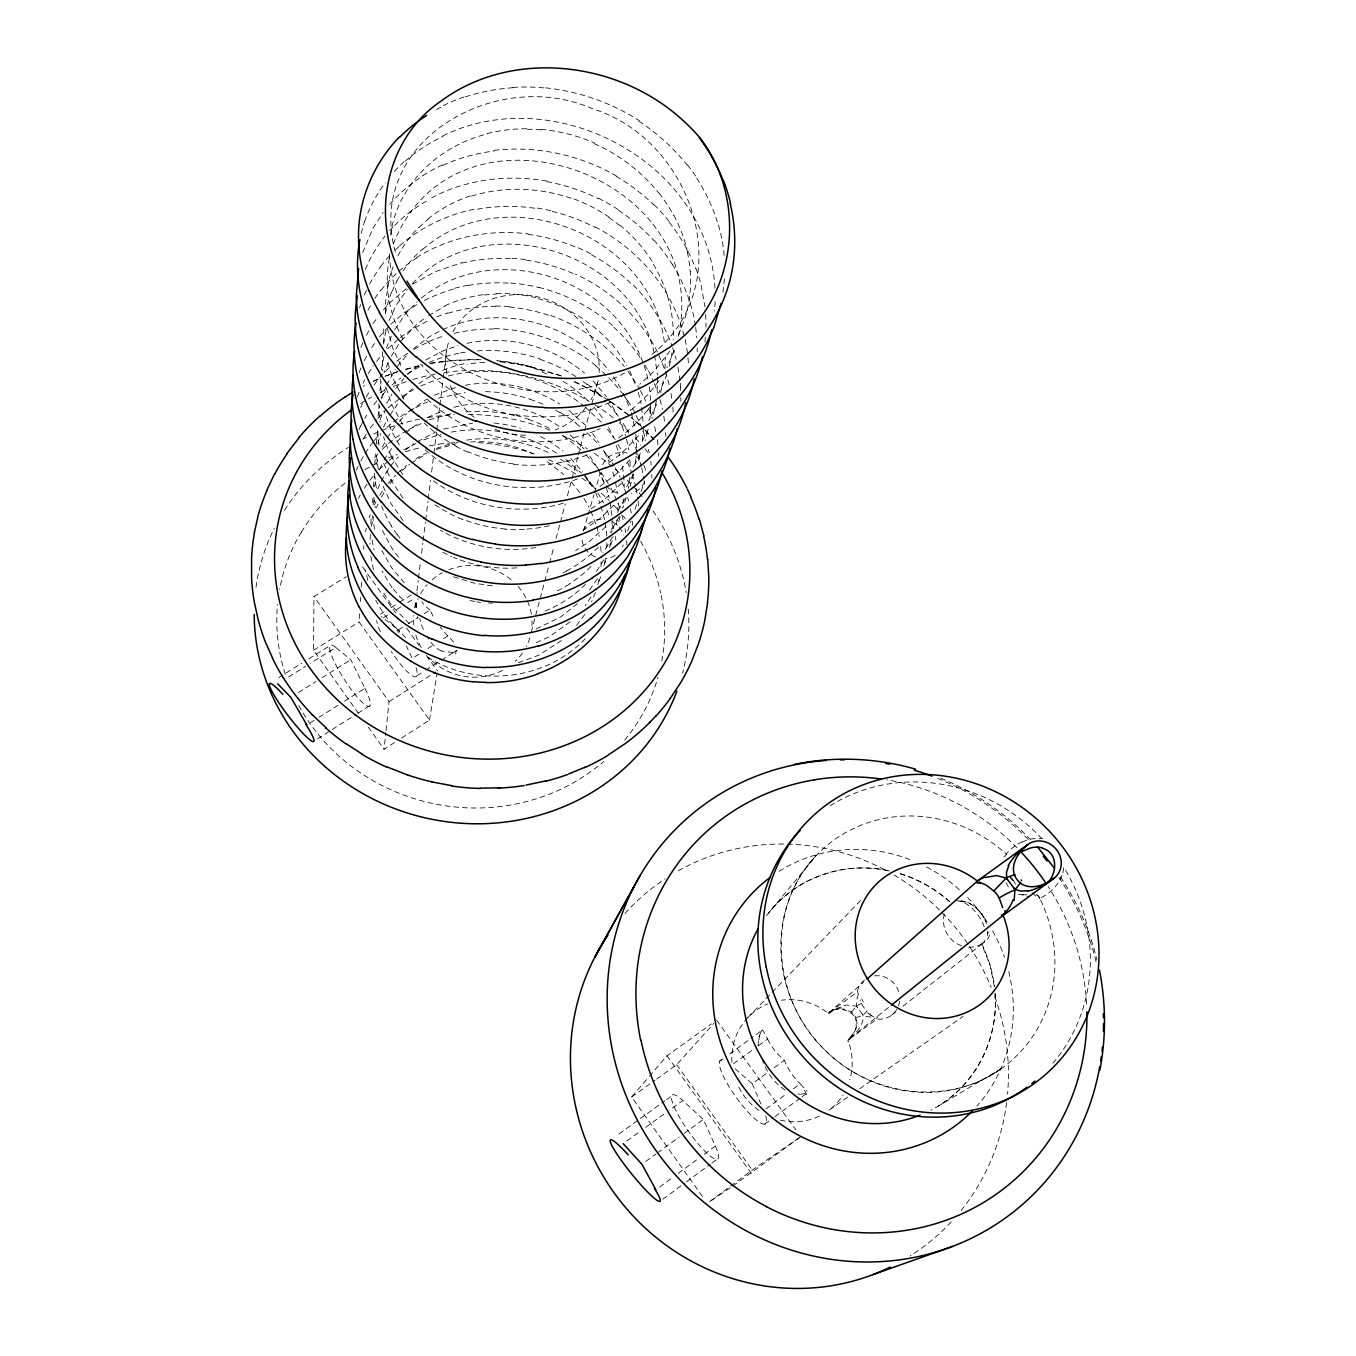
<?xml version="1.0" encoding="UTF-8"?>
<svg xmlns="http://www.w3.org/2000/svg" width="1356" height="1356" viewBox="0 0 1356 1356"><rect width="100%" height="100%" fill="white"/><g stroke="black" fill="none" stroke-linecap="round" stroke-linejoin="round"><path stroke-width="0.75" stroke-dasharray="5 3.75" d="M657.626 377.087L657.016 394.884M715.137 301.71L714.544 311.134M416.19 602.674L416.478 610.505M385.596 313.016L385.646 301.117L389.46 277.844A144.736 125.261 15.6 0 1 393.121 266.657M758.072 1045.917L758.597 1038.543M358.526 713.425L313.558 650.27L313.948 596.589L346.272 576.724M987.999 931.894L987.948 933.47M380.595 379.188L381.477 398.02M636.506 449.734L635.167 466.515M636.54 447.853L635.727 432.869M376.273 444.31L377.68 430.191M617.811 512.432L618.065 503.551M987.66 935.64L987.778 931.453M724.426 278.726L722.799 294.066M363.696 549.265L363.832 545.705M600.996 566.74L601.352 556.604M664.898 368.934L665.338 356.848M372.358 502.72L372.51 498.652M643.456 426.513L642.168 443.598M382.443 351.763L382.748 370.917M401.529 738.054L429.496 720.087L359.103 621.946L359.594 613.776M360.34 601.522L360.594 597.437M361.204 587.216L361.577 581.097M373.358 486.974L374.714 472.6M704.951 342.119L705.357 336.559M370.307 534.349L369.917 544.197M629.76 477.566L628.286 488.482M611.759 533.044L612.132 518.382M394.545 742.546L384.053 749.275L385.799 732.715M386.019 730.647L389.07 701.645L313.948 596.589M381.358 369.866L384.155 355.238M414.834 607.607L415.868 599.25M416.902 590.911L418.19 580.47M418.445 578.385L420.513 561.689M421.546 553.35L422.852 542.909M423.106 540.824L425.428 522.043M425.682 519.958L428.004 501.178M428.276 499.093L430.598 480.312M431.632 471.956L433.7 455.277M433.954 453.175L436.53 432.31M436.785 430.225L439.632 407.275M439.886 405.19L442.988 380.138M443.243 378.053L446.87 348.848M616.421 524.772L617.099 519.484M389.375 258.081C383.765 286.438 389.731 316.507 404.291 341.322M383.172 344.187L386.68 327.525M429.496 720.087L437.124 672.915M378.07 416.275L379.816 405.614M390.545 235.012C395.749 194.044 425.445 159.245 462.599 142.719M371.307 526.552L373.425 516.992M609.607 547.553L611.183 539.315M678.424 336.322C714.239 172.924 455.294 84.648 393.087 244.605M656.406 400.783L652.863 416.173M365.527 531.603L366.239 528.145M633.642 473.837L630.065 486.431M660.592 392.681L663.321 380.9M597.827 584.707L599.674 576.809M374.425 486.635L376.358 478.77M638.608 460.345L640.439 452.955M1062.85 872.705L1063.85 867.467A171.958 161.754 48.8 0 1 1051.731 1064.545M531.213 632.184L544.197 583.3M544.739 581.266L549.061 564.977M549.604 562.943L553.926 546.654M556.079 538.501L559.875 524.247M560.418 522.213L565.283 503.873M567.435 495.737L577.707 457.04M578.249 455.006L584.199 432.598M584.741 430.564L591.233 406.122M591.775 404.088L598.267 379.646A77.275 69.766 14.7 0 1 590.979 399.766M758.919 1036.764L761.682 1030.475L754.953 1035.425M381.714 398.664L385.901 386.799M361.154 233.435L364.51 221.367M620.116 516.704L619.15 520.179A121.599 114.531 12.7 0 1 617.438 525.331M376.307 464.532L378.544 456.633M626.269 497.432L622.862 507.941M583.402 530.772L587.487 516.789M588.063 514.788L593.894 494.821M594.487 492.838L600.318 472.871M1005.355 856.06L1006.406 854.178A6.966 6.441 45.6 0 1 1006.779 854.551M610.725 545.298L613.505 536.857M595.42 592.47L591.572 601.895M627.642 531.06L630.998 521.179M635.015 509.331L637.693 501.432M641.049 491.55L643.727 483.651M386.392 348.153L391.325 336.119M369.069 517.89L370.256 514.551M380.121 419.851L383.053 411.512M362.713 252.487L373.086 227.994L383.155 212.485M357.357 396.918L359.289 391.731M389.172 320.372L396.308 304.93L407.309 289.37M1062.036 875.213C1058.188 885.57 1049.73 893.858 1039.73 898.367A141.736 133.464 49 0 1 929.25 1092.394A141.736 133.464 49 0 1 787.243 904.452A141.736 133.464 49 0 1 1006.22 854.026A52.477 47.511 36.7 0 1 1021.899 841.974M376.493 507.686L377.951 504.042M674.457 350.441L666.796 367.713M603.861 565.52L606.251 559.672M359.052 372.697L361.204 367.493M358.933 429.801L360.543 425.97M648.219 429.208L640.218 445.209M388.087 362.781L385.223 369.51A136.075 119.853 14.2 0 0 383.934 372.951M656.728 404.156L648.71 420.496M678.627 334.881L685.695 315.999A153.855 141.312 16.2 0 0 690.272 271.488M360.747 407.597L362.51 403.749M633.184 474.617L625.099 489.855M386.68 403.444L391.884 394.172M379.748 469.244L383.223 461.938M363.018 383.307L364.645 380.002M386.545 385.121L395.342 369.408M374.425 504.754L376.036 501.584M612.42 536.993L608.047 544.993M619.319 516.45L610.115 532.535M358.442 498.483L360.238 495.008M858.314 994.236L856.399 1000.931L856.568 1005.813A27.629 26.188 51.2 0 0 857.246 1007.186L862.331 1014.102A27.629 26.188 51.2 0 0 863.382 1015.102C864.908 1016.949 875.196 1017.831 873.603 1016.237M382.358 447.09L386.172 439.785M381.409 497.008L385.409 490.245M364.256 360.645L367.815 354.018M625.082 498.584L617.472 511.619M603.81 559.808L596.098 571.91M391.308 356.221L399.105 343.78M366.154 397.105L369.832 390.833M394.782 329.525L405.274 314.067L417.156 301.88M384.087 460.108L391.833 448.175M633.032 467.159L635.116 463.837M368.273 373.561L373.222 365.747M363.628 438.344L368.035 431.394M379.68 495.245L383.748 489.143M364.34 488.33L367.544 483.38M387.121 437.971L395.41 426.106M597.369 578.758L589.335 590.402M658.846 380.9L648.744 393.884L629.625 411.393M371.714 347.594L374.883 342.899M584.809 614.471L576.181 626.031M669.915 351.119L653.761 371.629L639.693 384.29M372.968 323.66L377.476 317.44M374.137 384.935L377.358 380.494A150.923 135.193 16.5 0 1 391.274 365.866M395.867 388.291L403.8 378.629M370.239 427.92L376.595 419.801M376.663 361.357L381.256 355.526M369.985 480.295L374.9 474.125M397.308 366.374L407.953 353.967M389.935 483.77L394.952 477.651M629.709 459.87L617.319 473.21L599.369 486.889M379.409 336.864L389.528 325.559M388.223 483.312L395.63 475.125M850.975 1037.12L856.28 1027.34L855.704 1017.678A16.882 16.119 52.8 0 0 851.534 1012.034L842.89 1008.762M401.207 340.763L416.529 324.576L425.377 317.592M702.442 1196.484L631.625 1097.021L647.948 1077.986M649.304 1076.393L666.983 1055.782L711.51 1023.916M638.523 435.751L621.285 453.582L606.047 464.735M613.471 505.296L601.013 517.721L583.199 530.264M383.443 309.897L389.884 302.71L406.173 288.777M656.643 1079.037L676.661 1064.663L713.883 1023.305M850.67 1037.459L848.483 1039.696A10.967 10.458 55 0 0 847.907 1040.171A61.817 59.427 55.6 0 1 849.822 1079.817M396.935 441.802L402.512 435.801M621.573 483.16L604.352 499.771L589.318 510.042M849.975 1038.221L848.89 1039.374M377.866 418.173L386.477 409.173M387.748 348.78L398.901 338.712M379.019 469.854L387.663 461.684M747.851 1017.559L861.772 899.248M412.394 283.624C485.041 205.502 632.269 250.691 654.253 353.458M399.308 421.258L406.614 413.8M585.233 638.761C545.231 681.153 475.227 687.933 426.632 656.592M605.827 526.636L588.657 542.112L575.554 550.587M390.867 324.22L405.376 311.761M585.47 584.25C573.402 596.64 558.367 605.861 542.332 612.183M888.485 1007.508L848.314 1039.815C873.264 1014.169 836.737 1002.796 828.652 1012.983M398.274 472.549L406.715 465.311M570.147 621.811L549.366 636.71L532.976 644.202M855.704 1017.678L862.975 1015.407L867.043 1011.017A22.289 21.137 51.2 0 1 861.552 1003.525L860.111 1000.186M899.604 1001.22A22.188 21.035 51.3 0 1 876.857 1019.034L848.009 1040.069M407.444 374.663L419.902 364.171M652.083 354.357C741.24 282.929 693.153 139.397 591.758 108.497C497.059 66.681 363.764 140.549 395.613 253.216M828.974 1012.763L863.84 981.863M405.614 433.072L418.648 422.835M850.517 1037.984C856.602 1032.17 864.23 1024.577 862.975 1015.407A27.798 26.544 53 0 0 862.331 1014.102M577.47 603.691L560.486 617.082L535.857 629.099M389.189 460.396L397.105 454.328M388.053 407.817L401.156 397.41M409.834 411.088L426.496 399.308M413.224 348.882L429.513 336.695L439.344 331.237M401.969 470.6L409.681 464.21M851.534 1012.034L856.568 1005.813A10.882 0.864 -24.7 0 0 861.552 1003.525M399.664 245.775C421.513 226.605 448.683 213.96 477.21 208.638M561.452 640.608L538.451 655.338L518.433 662.728M891.485 1015.254L896.401 1011.39M902.943 1006.237L982.608 943.471M422.801 249.318C505.195 176.602 654.033 235.317 664.61 344.729M799.091 1137.887L752.224 1170.025L708.985 1202.111L731.037 1187.246M732.732 1186.093L800.837 1136.701M662.864 1199.213L684.848 1183.008M686.526 1181.754L710.205 1164.295M711.9 1163.058L716.968 1159.312M659.643 1187.042L673.356 1176.974M678.322 1173.313L696.916 1159.668M704.306 1154.227L715.392 1146.091L703.306 1119.446L682.763 1100.513L669.203 1110.327M766.072 1108.869L786.582 1093.8M793.396 1088.8L800.193 1083.8L807.108 1091.19M421.411 298.083C489.245 242.656 602.064 272.556 638.015 351.136M719.578 1061.358L722.951 1058.883M729.697 1053.951L753.258 1036.662M764.801 1124.073L773.259 1117.869M774.954 1116.632L800.345 1098.021M802.04 1096.784L807.108 1093.055L800.667 1094.309M645.744 1161.414L656.05 1153.905M657.338 1152.956L679.119 1137.074M684.238 1133.345L703.306 1119.446M735.121 1068.833L752.224 1083.766L768.327 1072.02M774.344 1067.63L784.361 1060.341M626.947 1140.938L640.676 1130.989M645.659 1127.378L664.254 1113.903M733.511 1063.765L754.055 1048.883M758.614 1045.595L767.682 1039.018L762.987 1030.56M619.116 1133.87L664.881 1100.852M666.576 1099.631L671.661 1095.953M631.625 1097.021L654.982 1080.24M400.325 337.491L411.156 329.813L429.733 319.88M402.885 396.189L413.682 389.579M847.636 1097.19L828.686 1110.445A61.817 59.427 55.6 0 0 843.093 1094.851M859.687 1088.749L963.082 1016.458M411.36 463.057L426.886 453.565M406.902 430.428L396.664 437.14A139.804 126.854 16 0 0 381.324 450.294M428.564 315.541L445.124 306.151M417.462 441.581L435.751 432.005M416.936 675.763L423.92 671.322M425.665 670.22L439.632 661.321M441.378 660.219L455.345 651.338M389.07 701.645L435.734 671.966M317.474 738.884L356.12 714.375M357.865 713.256L370.171 705.459M310.507 722.697L314.151 720.375M319.033 717.307L338.424 705.035M344.475 701.221L364.934 688.289L350.78 659.694L335.813 647.473L310.49 663.27M418.97 654.151L412.258 658.389L406.308 645.914M427.886 648.507L434.564 644.286M443.463 638.676L447.887 635.862L455.667 644.253M298.371 692.543L315.931 681.543M322.169 677.627L350.78 659.694M385.07 619.404L398.596 629.743L402.529 627.269M408.444 623.574L418.258 617.421M424.14 613.726L430.022 610.047A118.294 98.937 -57.7 0 0 434.717 618.912M313.558 650.27L359.103 621.946M380.544 614.149L384.019 611.98M390.986 607.641L397.935 603.301M399.681 602.217L411.868 594.606M278.743 677.525L301.727 663.22M308.812 658.813L330.033 645.609M288.642 676.898L305.642 666.288M387.647 615.166L383.155 617.946L384.121 618.675M396.579 609.59L401.037 606.81M407.732 602.64L414.394 598.471M453.616 652.372L457.091 650.219M412.546 284.201L435.106 271.725L461.82 262.657M982.1 943.776L981.93 943.878A25.51 13.068 53.8 0 0 985.643 937.691M415.834 458.87L425.852 453.124M425.869 359.984L443.768 350.492L457.921 345.644M569.351 584.216L559.503 589.843A121.498 113.379 5.8 0 1 556.062 591.47M968.692 947.166A25.679 23.984 48.1 0 0 981.591 944.081L989.982 964.896L994.338 986.439M981.761 943.979L981.795 943.946A130.379 123.803 51 0 1 994.524 986.88M416.529 257.572C449.412 236.808 489.635 229.147 528.043 233.876M403.749 449.87L419.885 441.497M408.715 429.462L427.31 420.631M624.489 373.019C533.4 424.903 392.223 364.086 389.426 253.419M427.632 417.479L443.751 410.427M420.699 385.952L441.158 377.849M596.742 430.123L600.233 428.547M442.802 329.711C498.855 303.337 570.825 322.135 608.844 370.51M373.392 381.273L380.511 378.154M434.361 395.138L456.396 387.257M442.836 135.854C553.977 80.953 708.324 161.737 714.968 288.455M384.935 376.29L398.02 371.51M385.799 376.019L398.037 371.578M423.225 403.647L431.072 400.613M436.429 448.311L455.006 442.395M436.801 316.796L447.785 312.897M423.581 439.836L441.124 434.293M594.996 430.92C538.722 453.311 469.752 440.564 426.208 398.156M436.225 449.429L456.074 443.768M429.208 419.818L451.294 413.682M577.486 479.007C526.145 497.279 464.905 486.228 424.513 449.226M443.565 429.072L472.498 423.174M438.496 398.105L465.294 392.613M405.376 369.256L422.564 364.849M453.955 407.292C490.482 397.817 530.874 405.986 561.418 427.988M471.549 196.145C496.296 188.365 522.891 187.399 548.316 192.23A144.075 128.837 23.3 0 1 573.758 199.23M448.328 375.985C494.669 363.984 546.163 375.883 583.487 405.597M563.181 503.245C518.602 516.416 468.278 507.229 431.174 479.244M429.75 363.476L454.379 360.238L481.448 359.662M467.057 343.339C508.093 334.424 552.485 346.221 584.555 373.137M430.649 363.255L442.259 361.476M452.989 652.524L441.327 650.931M451.175 432.14C488.177 425.326 527.62 433.7 558.825 454.684M465.278 385.274C497.669 379.188 531.908 386.511 559.689 403.986M460.379 352.882L466.04 352.119M466.566 440.141C494.754 435.988 524.128 440.751 549.705 453.243M535.84 547.485C503.296 552.96 469.125 546.604 440.463 530.349M494.109 150.38C536.213 145.431 579.639 154.787 616.319 175.924M516.772 567.859C495.279 569.334 473.43 565.706 453.548 557.384M470.583 442.022C492.008 440.497 513.89 444.582 533.23 453.955M484.651 362.323L480.905 362.544A123.413 111.667 21.3 0 0 467.006 364.323M477.397 350.899C498.533 349.323 519.907 352.272 540.027 358.848M467.905 359.56L480.99 359.696M494.533 328.61C531.247 329.474 567.486 342.712 596.064 365.781M485.533 391.562L498.483 392.376A142.058 130.803 20.8 0 1 530.247 399.24M513.483 464.379C538.857 467.057 564.944 463.921 588.657 454.379L597.471 467.956M492.414 585.86L474.753 583.317L452.09 576.351M799.82 1094.258L798.006 1094.038M546.926 181.077C516.738 175.738 485.279 177.67 456.125 187.23A170.975 150.143 18.9 0 0 429.055 199.23M545.637 87.852C578.842 91.377 611.166 102.564 639.252 120.65M476.787 601.861L480.634 602.488M1018.441 894.214L1024.322 895.299M514.382 414.987C478.685 408.766 444.649 391.155 420.479 363.933M889.35 870.976C845.297 860.653 796.091 877.332 768.36 913.334L816.448 855.28C764.496 908.723 772.445 1000.728 825.431 1050.578C871.128 1096.529 949.539 1107.055 1002.626 1067.714L938.369 1106.021C976.405 1083.122 998.592 1037.865 995.016 993.829M531.806 366.645L496.872 360.679A229.605 213.689 12.6 0 1 522.094 364.357L561.299 375.951M538.874 287.387C566.639 294.337 592.758 307.812 614.132 326.898M961.285 900.435L969.269 903.113L976.252 908.062A20.035 9.984 52.3 0 1 981.066 913.469M538.146 298.71C574.808 308.422 608.268 332.305 626.828 365.696M556.757 374.205L562.757 376.459M550.519 315.44C579.097 325.491 604.844 343.271 624.319 366.476M542.231 372.019L547.485 374.239M462.43 519.501L450.972 514.399L434.971 504.89M940.844 778.158C974.303 792.158 1005.101 812.753 1030.068 839.127M594.199 143.634C619.302 154.686 641.71 171.72 658.863 193.145M574.961 381.629L605.301 398.156M442.717 552.265L451.684 556.655M595.115 226.876C637.676 249.131 672.423 288.489 684.085 335.61M596.352 392.681L608.641 400.41M967.54 902.265C976.354 906.571 983.354 914.334 986.541 923.622M560.655 459.209L577.554 471.091M610.132 401.41L629.913 416.326M610.912 401.868L612.014 402.613A229.605 213.689 12.6 0 1 631.574 417.512M547.146 461.616L563.825 474.515M584.961 406.766L601.301 422.174M409.359 623.726L392.138 606.098L381.985 590.453M565.723 459.379L581.368 472.99M568.893 410.326L585.402 425.157M949.759 901.791C935.03 888.587 917.317 878.874 898.401 873.145A130.379 123.803 51 0 1 949.098 901.113M405.63 637.608L392.257 624.031A116.074 107.768 12.6 0 1 381.104 609.505L375.731 600.2M570.012 434.768L584.029 448.921M640.473 425.699L631.404 417.529L640.083 425.428M586.775 479.312L592.453 485.211A138.007 128.142 12.6 0 1 603.556 503.008M585.945 454.785L599.81 470.549M570.859 458.565L582.588 471.854M645.439 430.564L653.355 439.09M404.291 582.843L391.528 567.554L381.833 550.587M593.064 380.9L606.64 396.901M633.371 285.116C650.388 302.269 663.728 322.999 672.051 345.695M584.351 475.871L592.453 485.211M571.249 481.922L580.385 493.33M396.783 630.065L399.088 632.845M403.173 520.67L391.07 503.669L382.561 485.126M398.528 557.045L395.393 553.062A121.311 109.361 7.3 0 1 391.257 547.146L381.951 529.654M627.879 371.171L639.879 389.002M397.139 534.705L391.104 525.874M392.087 587.724L381.951 571.096M402.952 498.127L391.223 480.499L383.663 463.227M607.454 429.174L615.166 439.632M613.404 376.765L621.692 389.782M716.646 1020.237L795.87 1129.853M392.477 624.302L394.579 627.218M362.442 566.791L395.647 612.861M406.715 628.218L419.004 645.27M426.394 655.507L437.463 670.864M676.661 1064.663L752.224 1170.025M666.983 1055.782L751.343 1173.448M368.256 727.087L384.053 749.275M592.572 433.547L598.928 442.497M402.732 474.6L391.24 456.413M1060.511 876.993C1077.342 902.181 1089.953 930.385 1096.885 959.912M600.979 472.261L609.929 486.296M399.359 445.005L391.562 431.191L384.257 411.122M584.792 474.634L593.572 489.024M857.755 992.185L858.28 994.067M1008.372 886.96L1006.033 882.688M607.471 455.294L614.353 465.972M607.793 398.41L618.183 416.36M402.647 424.275L391.816 404.885L385.596 386.189M618.048 444.361L623.523 453.955M403.8 399.173L392.376 377.341L386.985 360.12M583.961 498.432L589.131 507.415M672.254 264.149C683.678 282.845 692.153 303.558 695.357 325.304M610.946 488.109L617.217 501.144M657.507 352.035C644.558 326.338 624.624 304.49 600.911 288.303A159.601 145.211 21.7 0 0 575.385 274.166M400.918 365.51L392.901 348.577L387.579 328.932M653.338 264.183C666.288 285.658 673.457 310.592 673.339 335.695A142.922 132.125 16.3 0 1 673.271 339.814M615.336 467.854L620.201 477.193M598.284 469.549L604.912 484.092M623.37 393.206L630.794 410.766M398.596 629.743L399.444 631.557M604.437 451.938L609.064 461.752M984.897 919.571L985.795 921.622M590.826 511.161L596.098 524.535M629.709 370.832L636.405 386.969M752.224 1083.766L760.902 1103.903M595.572 492.736L599.691 502.364M606.98 510.161L609.929 517.5M621.811 481.075L628.692 500.805M619.048 418.038L625.472 435.564M627.608 462.193L631.557 472.413M637.032 451.87L635.201 446.599A147.228 137.346 19.6 0 0 632.15 439.785M637.659 453.616L641.286 466.057M618.065 503.025L621.37 512.771M600.979 506.33L604.725 520.382M696.086 268.573L700.696 282.963L705.001 306.88M672.661 347.644L676.254 359.289M606.217 487.38L609.149 497.55M632.218 474.125L635.693 486.38M612.404 524.992L613.454 528.772M631.286 412.597L635.083 429.157M367.866 580.453L365.442 570.215M612.776 471.922L614.624 478.854M641.744 467.837L643.761 478.719M638.303 392.46L641.083 403.681M596.776 526.467L599.233 536.383M373.493 569.791L370.781 556.062M630.421 508.958L631.269 513.026M677.915 367.205L680.051 381.138M626.557 439.124L628.828 450.006M372.002 539.891L374.002 549.875M654.626 355.425L657.44 375.12M609.946 501.703L611.929 516.28M636.066 488.448L637.947 498.855M417.241 616.641L417.462 617.895M378.239 469.312L376.392 455.023M615.217 536.434L615.895 540.281M685.17 339.593L687.662 353.78M615.556 482.312L617.319 492.889M374.459 529.213L372.51 514.958M695.679 327.372L696.848 337.746M644.049 480.533L644.609 484.177M641.659 407.478L643.337 424.598M379.019 445.31L377.493 428.937M373.764 497.347L375.205 507.72M605.183 522.416L606.471 532.671M632.235 521.28L632.71 525.399M680.271 383.138L680.712 387.138M638.117 500.957L638.625 507.263M688 357.865L688.492 363.984M665.576 432.564L665.847 436.446M724.07 255.538L723.816 251.674A182.196 165.466 19.6 0 0 717.256 221.13M600.759 546.451L601.233 554.57M384.002 342.593L383.68 330.881A145.126 126.193 15.2 0 1 384.002 325.05M705.713 314.304L706.018 327.305M630.065 461.023L630.201 470.227M864.484 980.066A22.188 21.035 51.3 0 0 857.178 992.185L828.177 1013.271A61.817 59.427 55.6 0 0 781.361 1000.236M874.434 975.879A22.188 21.035 51.3 0 1 899.418 994.558M871.535 1015.83A9.645 1.932 45.8 0 1 867.094 1012.305M956.472 900.808A25.51 13.068 53.8 0 1 985.236 930.233M995.118 993.355A130.379 123.803 51 0 1 930.877 1110.242M766.547 915.707A130.379 123.803 51 0 1 888.909 870.738M981.202 913.385A20.035 10.153 52.4 0 1 984.981 919.571M779.005 871.349A154.906 147.228 51.3 0 1 912.842 860.687M926.555 867.009A154.906 147.228 51.3 0 1 959.929 890.214M967.574 897.57A154.906 147.228 51.3 0 1 987.134 921.978M992.558 930.911A154.906 147.228 51.3 0 1 1004.508 957.268M1008.762 971.608A154.906 147.228 51.3 0 1 976.93 1106.072M989.49 935.047A44.579 20.272 55.7 0 1 983.015 942.861M961.607 945.793A25.679 23.984 48.1 0 1 944.217 914.385M937.776 778.395A255.759 243.368 51.7 0 1 1029.662 840.923M1058.968 877.485A255.759 243.368 51.7 0 1 1096.428 963.133M1017.085 847.89A232.079 220.621 51.4 0 0 956.336 803.04A233.537 222.028 51.5 0 0 903.35 783.192A230.571 219.164 51.3 0 0 886.773 779.836M1086.597 1004.152A233.503 222.011 51.4 0 0 1079.715 958.658A232.096 220.621 51.4 0 0 1048.154 886.553M624.963 913.52A224.893 216.231 55.9 0 1 665.118 878.824M678.186 870.84A224.893 216.231 55.9 0 1 887.248 871.179M894.113 875.061A224.893 216.231 55.9 0 1 991.202 987.388M994.779 996.66A224.893 216.231 55.9 0 1 1007.542 1094.292M1006.644 1102.479A224.893 216.231 55.9 0 1 960.76 1210.891M951.268 1221.824A224.893 216.231 55.9 0 1 910.062 1256.029M765.733 1115.751A38.951 8.628 54.5 0 1 739.071 1101.292A38.951 8.628 54.5 0 1 723.579 1060.307M715.392 1146.091A39.239 7.797 54.7 0 1 706.985 1153.244A39.239 7.797 54.7 0 1 674.813 1108.31A39.239 7.797 54.7 0 1 682.763 1100.513M830.042 805.837A171.958 161.754 48.8 0 1 1042.442 839.279M1022.017 842.178A38.968 36.154 47.5 0 1 1042.459 838.703M1003.762 856.467A27.629 9.594 43.1 0 1 1004.83 856.178M1037.103 894.774A7.424 5.39 65.7 0 1 1039.781 898.062A27.256 4.644 53.2 0 1 1031.018 891.536M1036.408 894.841A7 6.475 48.1 0 1 1039.628 898.147M848.466 1041.188A19.408 4.949 -60.1 0 1 847.839 1041.628M857.246 1007.186A27.798 26.544 53 0 0 856.128 1006.118L846.72 1005.067A48.189 47.019 33.3 0 0 828.77 1013.508M850.534 1036.848A15.611 2.814 -43.7 0 1 849.924 1037.374M819.329 1116.073A61.817 59.427 55.6 0 1 779.768 1119.988M759.021 1110.513A61.817 59.427 55.6 0 1 738.054 1085.766M731.918 1062.223A61.817 59.427 55.6 0 1 767.632 1003.982M1027.017 894.858A20.916 19.34 46.7 0 1 1019.424 893.57M1028.187 896.18A19.747 6.831 66 0 1 1027.068 896.418M1015.407 884.112A19.747 6.831 66 0 1 1014.203 881.654M767.632 1039.035A127.379 85.089 -20.1 0 0 784.412 1060.29A127.379 88.615 -53.5 0 0 800.159 1083.834M758.885 1039.882A33.51 5.916 88 0 1 762.97 1030.136M785.26 1090.055A36.171 21.137 59.5 0 1 761.648 1057.426M804.244 1090.224A33.239 8.95 27.1 0 1 804.939 1097.173M829.177 1013.017A38.053 28.764 52.6 0 1 842.618 1007.864M876.807 1016.678A9.119 1.797 4.5 0 1 875.959 1018.288M959.811 901.232A42.782 18.306 44.3 0 1 967.879 903.062M874.01 1017.085A19.628 5.916 49.8 0 1 870.772 1014.949M870.45 1013.898A14.95 4.356 48.8 0 1 870.043 1013.576M863.264 1002.152A19.848 4.254 60.6 0 1 861.823 998.779M360.679 403.596A208.366 193.671 12.7 0 1 371.646 397.003M380.155 392.494A208.366 193.671 12.7 0 1 384.494 390.392M393.325 386.494A208.366 193.671 12.7 0 1 406.851 381.443M412.936 379.511A208.366 193.671 12.7 0 1 433.089 374.493M444.327 372.561A208.366 193.671 12.7 0 1 589.216 401.342M594.894 404.817A208.366 193.671 12.7 0 1 614.319 418.682M619.217 422.716A208.366 193.671 12.7 0 1 628.659 431.259M635.439 438.073A208.366 193.671 12.7 0 1 640.829 443.954M644.964 448.802A208.366 193.671 12.7 0 1 647.965 452.531M529.874 637.778A59.393 55.681 11.9 0 1 526.348 646.592M522.467 653.033A59.393 55.681 11.9 0 1 515.28 661.321M502.534 670.373A59.393 55.681 11.9 0 1 428.547 657.355M421.241 647.541A59.393 55.681 11.9 0 1 415.546 634.218M413.817 624.963A59.393 55.681 11.9 0 1 413.766 615.404M414.987 607.81A59.393 55.681 11.9 0 1 418.038 598.742M420.631 593.657A59.393 55.681 11.9 0 1 427.174 584.656M432.293 579.639A59.393 55.681 11.9 0 1 442.259 572.791M448.683 569.791A59.393 55.681 11.9 0 1 512.975 581.317M518.06 586.436A59.393 55.681 11.9 0 1 531.501 615.115M532.027 620.76A59.393 55.681 11.9 0 1 531.925 626.489M416.58 607.115A30.849 1.271 89.5 0 1 416.648 603.284M417.038 593.996A30.849 1.271 89.5 0 1 417.173 592.589M441.327 651.066A33.392 18.391 68.1 0 1 427.225 636.981M423.326 629.489A33.392 18.391 68.1 0 1 419.716 618.217M456.158 650.744A30.934 10.899 31 0 1 455.141 653.88M447.853 635.896A118.294 98.937 -57.7 0 1 440.225 627.099M430.072 610.014A118.362 57.257 -23 0 1 421.818 601.657M586.114 407.105A77.275 69.766 14.7 0 1 555.146 429.937M525.569 435.208A77.275 69.766 14.7 0 1 494.211 428.92M474.159 417.309A77.275 69.766 14.7 0 1 449.734 384.24M446.853 373.968A77.275 69.766 14.7 0 1 448.7 341.848M452.887 331.932A77.275 69.766 14.7 0 1 541.281 297.761A77.275 69.766 14.7 0 1 599.115 372.493M416.038 667.644A36.002 7.492 57.4 0 1 411.834 675.474A36.002 7.492 57.4 0 1 391.325 651.524M380.358 631.743A36.002 7.492 57.4 0 1 376.629 620.641M381.155 616.59A36.002 7.492 57.4 0 1 382.121 617.2M364.934 688.289A36.239 6.763 57.3 0 1 363.95 703.849A36.239 6.763 57.3 0 1 335.203 663.576A36.239 6.763 57.3 0 1 335.813 647.473M363.323 386.206A229.605 213.689 12.6 0 1 364.645 385.511M373.358 381.222A229.605 213.689 12.6 0 1 380.019 378.256M644.744 429.683A229.605 213.689 12.6 0 1 655.338 441.005M531.688 367.154A229.435 212.943 12.7 0 1 556.57 374.697M574.096 381.799A229.435 212.943 12.7 0 1 595.487 392.748M405.969 369.476A229.452 213.112 12.2 0 1 422.665 365.256M441.937 361.95A229.452 213.112 12.2 0 1 467.498 360.018M436.581 109.531A188.62 162.703 17.9 0 1 443.497 105.921M443.259 105.565A184.213 159.635 19.5 0 1 465.193 96.581M465.345 96.886A188.552 163.974 20.2 0 1 512.771 87.75M512.721 87.445A183.28 160.262 21.2 0 1 545.637 88.055M638.846 121.209A187.535 167.636 22.1 0 1 687.153 165.178M687.56 164.907A183.077 164.957 21.4 0 1 696.933 178.077M696.696 178.195A187.331 169.364 20.8 0 1 717.087 221.181M364.679 221.418A184.026 159.11 15.4 0 1 385.257 182.857M394.393 171.314A180.314 156.143 17.3 0 1 405.003 160.872M405.241 161.093A183.179 158.838 17.9 0 1 443.107 136.278M389.681 204.468A179.602 156.398 17.3 0 1 422.936 175.839M422.767 175.636A175.788 153.567 18.8 0 1 442.531 164.907M442.802 165.33A179.619 157.262 19.3 0 1 494.262 151.008M616.099 176.28A179.043 161.178 21.9 0 1 653.761 204.824M653.982 204.637A174.771 158.33 21.5 0 1 669.644 222.028M669.271 222.282A178.704 162.296 21.1 0 1 695.696 268.691M365.323 269.369A175.907 153.567 14.7 0 1 380.833 241.758A172.449 150.652 16.4 0 1 384.985 236.029M389.596 230.588A172.449 150.652 16.4 0 1 394.477 225.384M394.63 225.52A175.788 153.821 17.3 0 1 429.242 199.485M546.858 181.619A175.416 156.889 21.7 0 1 598.386 198.722M598.589 198.349A171.229 154.364 22 0 1 618.794 210.011M618.556 210.333A174.907 158.127 21.8 0 1 653.558 240.249M653.812 240.063A170.212 154.906 21.3 0 1 672.152 264.2M697.204 348.153A173.992 160.262 16.8 0 1 697.187 351.797M359.611 307.914A168.347 147.601 14 0 1 360.645 304.608M364.391 294.93A171.822 150.686 15 0 1 366.527 290.201M369.629 284.031A171.822 150.686 15 0 1 380.85 266.488M380.731 266.42A167.771 147.262 16.5 0 1 389.681 255.691M395.308 249.962A167.771 147.262 16.5 0 1 399.749 245.86M477.38 209.197A171.534 152.516 20.5 0 1 537.23 208.587M537.281 208.061A167.856 150.363 21.5 0 1 552.231 210.994M552.163 211.4A170.67 153.296 21.6 0 1 594.894 227.299M368.001 310.219A167.568 147.567 14.1 0 1 371.307 304.286M374.781 298.422A164.856 145.245 15.8 0 1 380.782 290.099M381.002 290.252A168.076 148.228 16.4 0 1 416.817 257.911M528.009 234.368A167.144 150.431 21.4 0 1 578.131 248.165M578.283 247.826A163.957 148.516 21.8 0 1 591.708 254.369M591.47 254.775A167.5 152.16 21.7 0 1 632.998 285.438M680.576 387.138A166.686 154.415 16.8 0 1 680.746 390.647M680.848 397.664A166.686 154.415 16.8 0 1 680.78 401.173M360.899 347.475A164.923 145.838 14.1 0 1 362.832 342.848M366.425 335.322A164.923 145.838 14.1 0 1 369.646 329.457M461.972 263.081A164.398 147.16 20.1 0 1 511.907 258.691M511.907 258.318A160.839 144.804 21.1 0 1 526.399 259.776M526.348 260.149A164.296 148.482 21.3 0 1 575.249 274.454M658.745 355.323A163.669 151.363 19.3 0 1 669.169 384.935M670.932 393.409A163.669 151.363 19.3 0 1 671.762 398.545M672.847 407.122A159.805 148.363 17.3 0 1 673.152 412.292M405.647 312.05A161.127 143.736 18 0 1 416.953 304.642M424.394 300.524A161.127 143.736 18 0 1 454.819 288.675M454.667 288.269A157.482 141.194 19.7 0 1 468.295 285.184M468.362 285.421A160.872 144.736 20.3 0 1 510.619 283.268M510.619 283.048A156.906 141.888 21 0 1 538.841 287.523M613.793 327.237A160.398 147.702 20.9 0 1 641.151 359.103M644.829 364.984A160.398 147.702 20.9 0 1 648.219 371.019M648.524 370.9A156.821 145.262 19.7 0 1 653.778 381.799M654.236 383.443A159.533 148.007 19.1 0 1 657.897 393.071M659.965 399.596A159.533 148.007 19.1 0 1 662.491 409.512M663.762 416.19A159.533 148.007 19.1 0 1 664.525 421.241M447.938 313.253A157.008 141.397 19.7 0 1 495.465 306.371M495.432 306.049A154.499 139.888 20.7 0 1 509.398 306.693M509.381 307.049A157.788 143.244 20.9 0 1 550.383 315.863M640.439 390.613A156.381 145.329 19.3 0 1 645.761 401.223M649.032 409.004A156.381 145.329 19.3 0 1 652.355 418.546M654.592 426.615A156.381 145.329 19.3 0 1 655.711 431.513M657.321 439.717A153.465 143.109 17.7 0 1 657.948 444.683M658.457 452.989A156.703 146.262 16.9 0 1 658.575 456.311M396.732 361.204A150.923 135.193 16.5 0 1 400.562 358.187A154.974 139.126 17.5 0 1 408.681 352.713M414.258 349.272A154.974 139.126 17.5 0 1 428.937 341.78M428.835 341.593A151.262 136.312 18.9 0 1 444.412 335.746M454.226 333.373A154.804 139.939 19.6 0 1 494.55 329.033M595.809 366.052A154.109 142.583 20.8 0 1 627.625 400.935M627.845 400.817A150.686 140.109 19.9 0 1 634.727 412.309M636.066 415.343A153.991 143.533 19.1 0 1 644.964 436.751M648.456 449.463A153.991 143.533 19.1 0 1 649.151 452.667M650.744 461.43A149.516 139.838 17.3 0 1 651.185 465.159M651.829 474.481A149.516 139.838 17.3 0 1 651.914 478.21M360.713 426.038A151.838 136.295 14.9 0 1 366.747 415.072M373.849 404.749A151.838 136.295 14.9 0 1 377.799 399.834M381.985 395.121A151.838 136.295 14.9 0 1 386.392 390.596M392.037 385.036A148.414 133.515 16.9 0 1 400.783 378.087M407.529 373.697A151.838 136.905 17.8 0 1 421.597 365.798M429.005 362.442A151.838 136.905 17.8 0 1 435.073 360.035A147.872 133.803 19 0 1 460.413 352.984M539.874 359.306A151.33 139.227 21.2 0 1 576.215 376.815M583.148 381.545A151.33 139.227 21.2 0 1 587.182 384.545M587.419 384.257A147.787 136.871 21 0 1 597.657 392.901M597.521 393.054A151.058 140.329 20.5 0 1 602.335 397.664M608.047 403.715A151.058 140.329 20.5 0 1 618.404 416.614M623.15 423.36A147.228 137.346 19.6 0 1 628.828 433.089M356.509 470.007A146.262 132.091 14.2 0 1 358.154 466.328M360.849 460.904A146.262 132.091 14.2 0 1 374.29 440.683M374.188 440.615A142.905 129.244 15.9 0 1 378.171 435.988M387.002 427.462A146.092 132.295 16.6 0 1 423.411 404.003M530.196 399.41A145.872 134.786 20.9 0 1 545.383 405.241M555.604 410.224A145.872 134.786 20.9 0 1 559.875 412.58M559.977 412.394A142.312 132.21 20.9 0 1 576.181 423.157M575.961 423.428A145.448 135.431 20.6 0 1 581.012 427.445M587.08 432.75A145.448 135.431 20.6 0 1 599.301 445.446M603.352 450.378A145.448 135.431 20.6 0 1 607.166 455.48M374.629 457.735A143.753 130.261 14.5 0 1 378.629 453.243M465.905 411.953A143.126 131.515 20 0 1 516.348 415.936M516.433 415.597A139.838 129.295 20.8 0 1 528.704 419.241M528.637 419.445A143.126 132.786 20.8 0 1 551.994 429.716M563.028 436.124A139.278 129.82 20.7 0 1 582.944 451.836M621.811 514.771A142.516 134.43 16.9 0 1 623.387 520.704M625.048 528.721A142.516 134.43 16.9 0 1 625.692 532.755M626.608 540.858A142.516 134.43 16.9 0 1 626.862 544.926M598.827 581.538A119.616 113.175 9 0 0 600.098 578.334A117.158 111.039 12.1 0 0 601.25 575.097M590.979 596.945A119.616 113.175 9 0 1 585.097 605.573M606.59 532.671A119.752 113.497 13 0 1 606.793 536.112M606.861 543.01A119.752 113.497 13 0 1 606.335 551.604M605.437 558.418A119.752 113.497 13 0 1 603.691 566.842M540.451 436.496A120.396 112.548 21.9 0 1 563.045 451.226M493.906 422.987A120.565 111.599 22.5 0 1 520.399 428.31M386.036 472.736A120.701 109.09 17.7 0 1 398.393 456.887M405.749 449.87A120.701 109.09 17.7 0 1 413.8 443.565M381.239 481.499A118.294 106.514 15.2 0 1 386.155 472.803M373.002 504.957A120.887 108.802 14.6 0 1 374.137 500.11M377.765 489.058A120.887 108.802 14.6 0 1 380.409 482.956M370.917 523.806A117.887 106.056 12 0 1 371.341 515.805M402.63 599.538A121.159 110.006 6.5 0 1 392.291 587.606M474.888 601.471A120.972 111.023 4.4 0 1 469.176 600.284M492.279 603.166A127.159 117.294 4.4 0 1 488.397 602.912M607.912 544.909A127.854 119.752 7.2 0 1 602.844 552.519M590.945 566.52A127.854 119.752 7.2 0 1 569.147 583.944M622.336 466.43A127.718 120.277 14.4 0 1 624.167 488.126M623.523 498.957A127.718 120.277 14.4 0 1 622.201 507.907M616.2 445.361A122.888 115.209 19.4 0 1 619.675 455.802M563.164 381.426A126.837 118.786 19.8 0 1 587.928 400.766M593.775 406.969A126.837 118.786 19.8 0 1 604.115 420.394M608.556 427.547A126.837 118.786 19.8 0 1 613.692 437.463M499.737 361.832A128.43 117.836 22.7 0 1 542.468 371.425M395.884 406.037A127.447 115.158 21 0 1 397.511 403.952M402.715 397.935A127.447 115.158 21 0 1 412.41 388.714M418.784 383.731A127.447 115.158 21 0 1 435.106 373.866M442.632 370.425A127.447 115.158 21 0 1 466.667 363.205M390.24 414.919A123.599 110.243 16.1 0 1 396.274 406.308M374.815 464.311A128.854 114.819 14.9 0 1 375.798 453.87M377.832 443.615A128.854 114.819 14.9 0 1 380.9 433.615M383.511 427.157A128.854 114.819 14.9 0 1 387.375 419.326M376.409 488.041A123.786 110.446 10.8 0 1 374.917 476.617M391.376 525.738A127.956 114.226 10.4 0 1 381.663 506.127M399.952 537.942A128.515 115.616 7.3 0 1 397.325 534.586M566.571 571.13A125.972 117.328 6.2 0 1 563.13 572.893M566.469 570.961A128.769 120.091 6.7 0 0 594.284 551.011A125.752 117.87 9.1 0 0 599.674 545.722M496.279 293.693A135.532 122.616 22.7 0 1 538.247 298.269M484.431 294.998A132.685 119.074 21.9 0 1 496.313 294.049M444.904 305.795A135.736 121.548 21.5 0 1 484.329 294.557M378.883 403.647A136.075 119.853 14.2 0 0 378.9 407.342A133.278 117.514 12 0 0 379.629 418.462A136.312 120.345 11.1 0 0 380.205 422.157M379.883 390.799A136.075 119.853 14.2 0 1 381.528 381.782M391.46 456.328A136.312 120.345 11.1 0 1 383.595 436.818M505.449 528.993A136.617 123.582 5.7 0 1 462.582 519.145M524.399 529.467A134.058 122.311 5.6 0 1 505.432 529.23M549.214 525.806A136.736 125.176 5.7 0 1 524.365 529.247M647.676 431.242A137.295 128.006 12.8 0 1 645.134 440.615M640.303 453.345A137.295 128.006 12.8 0 1 635.032 463.803M650.49 408.139A134.549 125.43 16.3 0 1 649.643 419.767M647.846 379.036A137.6 128.193 17 0 0 646.473 373.307A134.312 124.667 19.8 0 0 638.1 351.102M649.253 386.765A137.6 128.193 17 0 1 650.592 408.156M396.935 280.895A144.889 126.379 17.9 0 1 399.851 275.861M403.02 270.98A144.889 126.379 17.9 0 1 422.547 249.08M392.07 291.387A141.888 123.413 15.8 0 1 397.088 280.963M385.46 313.524A145.126 126.193 15.2 0 1 391.918 291.337M456.192 446.124A145.414 128.413 8 0 1 424.428 423.241M468.023 452.209A142.448 126.871 6.8 0 1 456.023 446.395M513.551 463.854A145.482 129.871 6.7 0 1 468.227 451.836M647.388 410.36A146.329 134.634 9.6 0 1 617.573 438.666M649.948 407.071A143.668 132.702 12 0 1 647.473 410.427M666.847 374.036A146.668 135.566 13.2 0 1 658.66 392.935M669.237 366.171A146.668 135.566 13.2 0 0 670.695 360.171A142.922 132.125 16.3 0 0 672.39 350.051M619.709 224.994A147.38 134.651 22 0 1 653.745 263.996M608.861 217.485A144.448 130.769 23.2 0 1 619.387 225.333M573.876 198.908A147.736 133.43 23.3 0 1 609.115 217.146M427.869 219.079A148.245 129.684 20.5 0 1 471.295 195.603M419.14 227.384A145.007 125.989 18.4 0 1 428.123 219.316M397.901 255.894A148.194 128.6 17.9 0 1 418.919 227.198M563.638 415.546A152.516 136.464 6.9 0 1 514.466 414.512M577.503 413.512A149.448 134.956 7.3 0 1 563.706 415.902M610.064 402.274A152.974 138.6 7.8 0 1 577.402 413.19M687.373 252.284A151.024 138.38 18.9 0 1 690.17 271.488M673.898 215.333A154.228 141.041 19.9 0 1 687.56 252.267M658.982 193.061A150.279 136.532 22 0 1 673.678 215.418M540.942 129.328A154.889 137.532 23.5 0 1 594.47 143.007M527.281 129.244A151.703 133.193 22.8 0 1 540.925 129.888M487.126 133.617A155.126 135.871 22.5 0 1 527.23 128.752M462.515 142.6A151.279 131.261 21.1 0 1 487.262 133.922M644.558 481.821A22.611 20.696 19.2 0 1 631.303 493.364M617.811 493.245A22.611 20.696 19.2 0 1 601.216 473.159M602.691 464.786A22.611 20.696 19.2 0 1 627.15 452.921M635.625 456.345A22.611 20.696 19.2 0 1 640.473 460.481M643.829 465.379A22.611 20.696 19.2 0 1 645.761 471.329M615.217 555.384A21.12 19.543 18.8 0 1 606.03 558.503M595.403 556.926A21.12 19.543 18.8 0 1 581.995 536.773M583.368 530.891A21.12 19.543 18.8 0 1 604.149 519.297M612.404 521.755A21.12 19.543 18.8 0 1 623.235 534.942M623.167 544.892A21.12 19.543 18.8 0 1 622.506 546.79M255.996 587.385A217.892 204.095 11.9 0 1 274.234 528.348M284.489 510.212A217.892 204.095 11.9 0 1 348.339 447.429M362.815 439.175A217.892 204.095 11.9 0 1 366.544 437.293M373.697 433.903A217.892 204.095 11.9 0 1 419.496 419.089M427.682 417.563A217.892 204.095 11.9 0 1 454.396 414.648M468.108 414.377A217.892 204.095 11.9 0 1 551.434 430.767M562.231 435.378A217.892 204.095 11.9 0 1 587.402 448.836M594.386 453.345A217.892 204.095 11.9 0 1 621.404 474.617M627.031 479.99A217.892 204.095 11.9 0 1 644.32 499.262M652.897 510.856A217.892 204.095 11.9 0 1 686.221 592.708M688.221 609.064A217.892 204.095 11.9 0 1 682.56 673.186M575.775 474.091A194.162 182.043 11.8 0 0 560.774 465.498A195.366 183.196 11.8 0 0 548.604 459.701M581.809 478.058A194.162 182.043 11.8 0 1 595.911 488.635M601.267 493.194A194.162 182.043 11.8 0 1 608.98 500.381M613.878 505.364A194.162 182.043 11.8 0 1 617.438 509.229M623.116 515.856A194.162 182.043 11.8 0 1 625.285 518.568M640.693 541.349A194.162 182.043 11.8 0 1 660.626 593.081M534.23 454.04A195.366 183.196 11.8 0 0 515.721 448.48A192.908 180.84 11.8 0 0 487.143 443.463A195.332 183.162 11.8 0 0 477.481 442.683M438.903 444.107A195.332 183.162 11.8 0 1 458.142 442.497M298.744 705.459A194.23 182.111 11.8 0 0 380.578 784.785A195.298 183.094 11.8 0 0 428.123 802.464A193.01 180.992 11.8 0 0 458.226 807.278A195.298 183.094 11.8 0 0 508.619 805.362A194.23 182.128 11.8 0 0 603.725 761.428M285.319 674.288A194.23 182.111 11.8 0 1 279.268 649.558A195.298 183.111 11.9 0 1 277.522 604.284M301.371 532.213A194.23 182.111 11.8 0 1 346.119 482.312M364.984 469.617A194.23 182.111 11.8 0 1 378.934 462.176M388.596 457.853A194.23 182.111 11.8 0 1 395.172 455.26M405.207 451.802A194.23 182.111 11.8 0 1 420.614 447.65M429.327 445.87A194.23 182.111 11.8 0 1 438.835 444.378M301.388 531.925A195.315 183.128 11.9 0 0 282.946 574.791A193.01 180.958 11.7 0 0 279.59 589.385M624.658 740.071A194.23 182.128 11.8 0 0 644.744 710.035A195.332 183.128 11.8 0 0 657.982 677.322M661.813 661.118A192.925 180.89 11.9 0 0 664.423 639.151A195.366 183.162 11.8 0 0 660.762 593.267"/><path stroke-width="1.5" d="M251.572 557.079L251.589 577.605A229.418 213.689 11.6 0 0 254.25 601.861L258.064 619.167A229.554 213.875 11.8 0 0 265.2 641.541L272.641 658.236M707.595 602.657L704.764 620.573A229.452 213.587 13.7 0 1 698.255 644.354L691.628 661.457A229.588 213.655 12.6 0 1 680.424 683.017L670.22 698.442M350.509 443.209L349.628 450.446A155.076 139.075 10.4 0 0 354.509 495.296M348.95 495.076C344.712 519.433 348.034 544.892 358.103 567.452M358.594 268.369L356.204 297.15L357.323 311.727A180.077 157.516 10.8 0 0 373.036 361.696M354.628 351.102C341.22 435.276 414.36 511.5 494.804 522.569C576.368 538.23 669.745 487.126 685.746 402.546M1099.869 1070.121C1106.225 1037.12 1105.92 1003.067 1099.479 970.116M351.763 420.207C339.356 498.533 406.529 570.707 481.753 581.368C557.96 596.606 645.32 549.366 662.016 470.888M359.916 239.571C355.374 262.64 357.459 286.675 364.188 309.1A180.077 156.804 10.9 0 0 376.307 337.627A184.297 161.313 9.8 0 0 405.156 376.222M349.136 480.804C342.932 520.399 358.815 561.367 386.46 589.69M254.335 532.755L258.199 515.331A229.401 213.434 11.5 0 1 266.81 490.787M350.577 457.65L348.695 474.278L350.323 499.55A148.363 133.566 9.7 0 0 357.035 524.399A152.414 137.719 8.5 0 0 376.307 558.977M711.663 329.796C685.17 457.972 512.602 494.991 418.834 415.919M357.459 295.862C352.611 320.83 355.781 346.966 364.493 370.747A171.466 150.838 10.2 0 0 377.748 397.647M721.002 303.541L713.832 327.559L707.374 341.661A186.009 169.72 13.9 0 1 668.084 390.782M648.371 509.636L640.913 532.739L628.201 555.774A153.262 143.465 10.7 0 1 595.776 589.487M654.829 492.55C646.049 527.704 622.777 558.519 592.25 577.792M634.896 548.977L626.286 572.757L620.251 583.978M1014.169 900.52L1014.898 889.875A35.425 32.985 47.4 0 0 1014 888.146L1007.423 879.417A35.425 32.985 47.4 0 0 1005.999 878.078L996.558 875.535L985.032 877.518M266.624 490.703L274.522 473.956M1008.745 865.857L1006.525 872.111L1006.542 877.688A35.154 32.442 46.5 0 0 1007.423 879.417M640.202 875.349L594.775 957.285L634.252 886.146M286.913 453.548L299.54 437.107M976.998 881.417L867.009 979.066M399.562 136.803C378.646 158.228 364.578 186.094 360.035 215.706A183.857 158.364 13.2 0 0 358.832 245.775A188.823 163.296 11.6 0 0 368.968 290.93M1046.34 883.909C1057.375 874.773 1058.663 852.415 1042.408 848.28M656.067 715.782L649.371 722.816M644.88 491.16C618.489 520.907 580.656 539.383 541.383 544.248M320.202 416.038L326.915 410.326A229.774 213.841 12.6 0 1 344.831 397.189M1014.39 875.027C1010.593 863.213 1019.017 851.483 1027.882 844.483A21.374 19.713 46.4 0 1 1056.697 849.924A21.374 19.713 46.4 0 1 1053.68 878.535L1053.595 878.586M979.303 882.146L985.931 884.96L993.829 890.977L1006.542 877.688A13.78 1.373 -25.1 0 1 1014.966 875.569M891.4 1005.152L1002.457 915.876M1014.729 875.79A21.154 19.526 46.5 0 0 1020.085 882.875L1020.882 882.4L1014.898 889.875A13.797 1.288 -25.1 0 0 999.186 898.096A21.306 19.865 47.5 0 0 993.829 890.977M625.896 743.139L607.929 755.207M1053.51 878.654C1044.645 885.163 1031.73 890.061 1021.407 883.926M1053.68 878.535L1003.135 915.503A79.682 74.851 48.5 0 1 936.471 1018.542A79.682 74.851 48.5 0 1 858.297 914.537A79.682 74.851 48.5 0 1 977.337 881.044L1027.882 844.483M344.949 397.105L353.035 392.037M596.674 544.62C621.489 530.806 642.439 510.178 656.185 485.312A158.737 147.668 14.2 0 0 666.966 459.87M1019.373 852.568L1030.102 848.11A27.51 24.171 51.5 0 1 1042.459 847.839M585.3 767.123L568.689 773.937M537.434 673.83C561.35 665.237 582.877 650.219 598.945 630.506A138.668 131.057 10.9 0 0 612.556 609.878A142.278 134.498 12.9 0 0 624.743 575.3M605.912 467.549C575.639 479.77 542.281 483.55 509.958 479.549M872.891 1274.623L952.556 1246.418M546.587 780.768L526.043 785.073M538.501 645.829C503.585 655.863 465.345 653.27 432.022 638.913M794.362 764.428C834.398 756.021 876.281 757.835 915.554 769.157M1027.56 890.773L1020.848 891.095L1015.441 889.485A35.154 32.442 46.5 0 1 1014 888.146M542.332 503.245C573.639 501.042 604.369 490.804 630.455 473.244A169.11 155.584 11.4 0 0 653.778 453.972A173.805 160.178 13.2 0 0 680.17 418.292A169.924 156.686 14.4 0 0 686.356 405.02A173.992 160.262 16.8 0 0 694.238 378.883M499.805 787.887L480.177 788.124M485.448 667.338C511.958 668.22 538.603 662.203 562.079 649.829A140.668 132.261 8 0 0 583.69 635.642A144.838 136.498 10.2 0 0 613.234 602.623A141.702 133.668 11.5 0 0 619.336 591.674A144.889 136.685 13.8 0 0 629.777 562.401M484.024 635.354C520.416 638.523 557.96 629.133 587.911 608.013A149.668 140.414 10.3 0 0 616.709 580.86M451.955 785.683L432.005 781.954M482.516 600.284C444.988 594.674 409.275 576.232 383.985 547.79M509.263 402.817C475.21 395.359 442.836 379.849 416.462 356.933M476.193 420.75C508.653 432.428 543.909 435.801 578.012 430.7A180.89 163.5 9.5 0 0 610.878 422.733M407.444 774.954L386.392 766.649M429.31 602.098C454.718 614.658 483.312 620.404 511.602 619.065A148.838 137.99 6.7 0 0 539.502 615.2M362.289 754.156L346.577 744.02M411.292 661.355C389.681 648.287 371.29 629.692 359.459 607.302M423.92 517.755C399.291 501.89 378.782 479.617 365.832 453.277M326.406 728.172L312.405 714.815M397.8 449.09C377.341 427.767 362.255 401.037 356.475 371.951A172.093 151.228 12.1 0 1 356.086 323.084M381.68 502.127C400.02 525.145 424.784 542.586 452.09 553.35A157.991 143.821 6.9 0 0 480.939 561.876M277.658 683.729L290.811 697.272L306.846 725.002M1037.357 846.771L1054.476 868.281M623.184 1143.65L641.88 1164.245L655.897 1189.805M406.902 281.116L419.462 300.693C367.035 244.114 376.154 145.617 440.276 101.632C510.534 48.986 615.014 60.698 679.458 117.294A188.789 167.076 15.8 0 1 699.696 137.566C750.563 203.095 735.477 308.676 662.643 351.662C592.284 397.427 490.838 382.816 434.903 320.711A158.788 140.516 15.8 0 1 419.75 301.066M687.475 489.431L690.848 496.635M999.186 898.096L1002.694 907.656M699.272 518.823L703.866 535.857M707.764 559.655L708.815 577.52A229.452 213.587 13.7 0 1 707.459 602.606M1099.733 1066.596A255.759 243.368 51.7 0 1 836.16 1260.012A255.759 243.368 51.7 0 1 607.2 1003.965A255.759 243.368 51.7 0 1 825.99 760.462M840.245 759.869A255.759 243.368 51.7 0 1 844.364 759.852M885.638 763.496A255.759 243.368 51.7 0 1 889.739 764.242M914.13 770.14A255.759 243.368 51.7 0 1 931.928 776.124M1043.273 856.28A255.759 243.368 51.7 0 1 1047.069 861.043M1103.36 1013.763A255.759 243.368 51.7 0 1 1103.479 1017.678M1103.53 1023.56A255.759 243.368 51.7 0 1 1103.394 1031.441M1102.377 1047.137A255.759 243.368 51.7 0 1 1101.97 1051.036M1101.242 1056.9A255.759 243.368 51.7 0 1 1100.682 1060.782M1019.559 850.432A232.079 220.621 51.4 0 1 1037.95 872.027A232.096 220.621 51.4 0 1 1046.188 883.587M881.214 779.005A230.571 219.164 51.3 0 0 870.06 777.734A233.52 221.994 51.5 0 0 814.38 779.802M814.397 779.853A232.164 220.706 51.4 0 0 660.033 892.519A233.486 221.926 51.4 0 0 640.88 946.42A230.69 219.35 51.3 0 0 636.269 981.049A233.469 221.909 51.4 0 0 640.591 1039.984M766.682 1206.67A232.181 220.723 51.4 0 1 640.964 1039.984M766.36 1206.67A233.435 221.892 51.3 0 0 822.855 1227.383A230.74 219.35 51.5 0 0 858.246 1232.468A233.418 221.892 51.3 0 0 916.809 1228.451A232.181 220.723 51.4 0 0 1068.765 1104.665A233.469 221.96 51.4 0 0 1084.41 1049.9A230.639 219.197 51.4 0 0 1086.919 1015.627A233.503 222.011 51.4 0 0 1086.868 1011.796M890.35 1267.046A224.893 216.231 55.9 0 1 625.947 1207.942A224.893 216.231 55.9 0 1 607.912 935.284M654.304 1188.314A39.409 4.882 51.1 0 1 648.677 1193.094A39.409 4.882 51.1 0 1 612.42 1146.6A39.409 4.882 51.1 0 1 628.184 1154.837M1034.899 1081.037A171.958 161.754 48.8 0 1 1031.848 1083.529M1027.153 1087.122A171.958 161.754 48.8 0 1 802.922 1056.714A171.958 161.754 48.8 0 1 800.294 830.296M1013.491 880.739A27.629 9.594 43.1 0 1 1010.525 877.518M1021.577 880.502A27.256 4.644 53.2 0 1 1021.153 879.942M976.828 882.773A62.003 14.357 49.2 0 1 980.151 883.332M1013.152 899.723A61.783 42.968 60.2 0 1 1002.372 915.114M1053.12 878.264A62.207 61.698 22.6 0 1 1027.678 891.231M1008.186 865.535A62.766 61.867 28 0 1 1027.882 844.924M1046.154 883.688A53.969 45.273 72.7 0 1 1045.256 884.62M1017.153 853.907A57.172 47.918 37.8 0 1 1018.203 853.161M1005.084 910.469A48.647 11.645 54 0 1 1001.27 915.181M976.896 881.281A79.207 56.155 51.6 0 1 984.778 877.061M972.303 1111.039A154.906 147.228 51.3 0 1 751.834 1097.868A154.906 147.228 51.3 0 1 770.733 876.976M919.978 1115.191A130.379 123.803 51 0 1 775.7 1077.173A130.379 123.803 51 0 1 758.258 928.487M661.542 472.007A208.366 193.671 12.7 0 1 595.911 730.681A208.366 193.671 12.7 0 1 314.423 674.305A208.366 193.671 12.7 0 1 351.475 409.902M305.524 723.918A36.459 4.712 52.7 0 1 306.642 737.02A36.459 4.712 52.7 0 1 272.776 692.916A36.459 4.712 52.7 0 1 282.811 694.34M649.999 722.155A229.588 213.655 12.6 0 1 626.591 742.58M312.592 715.087A229.588 213.655 12.6 0 1 283.285 677.61M299.049 437.361A229.588 213.655 12.6 0 1 319.66 416.241M668.101 457.04A229.588 213.655 12.6 0 1 686.967 488.16M274.743 474.058A229.418 213.35 11.6 0 1 287.167 453.701M251.64 556.943A229.418 213.689 11.6 0 1 254.47 532.62M283.37 677.983A229.571 213.977 11.9 0 1 272.488 658.304M386.257 766.92A229.418 214.028 12.3 0 1 362.137 754.411M345.983 743.952A229.418 214.028 12.3 0 1 325.847 728.019M432.022 781.904A229.605 213.672 12.6 0 1 407.529 774.92M480.177 788.463A229.418 214.078 12.7 0 1 451.921 786.039M670.271 698.476A229.469 213.773 13.4 0 1 656.151 715.849M607.386 755.733A229.469 213.773 13.4 0 1 584.707 767.615M567.503 774.581A229.469 213.773 13.4 0 1 545.332 781.293M524.23 785.548A229.469 213.773 13.4 0 1 497.923 788.141M703.595 535.908A229.452 213.367 13.6 0 1 707.527 559.672M690.509 496.771A229.605 213.417 13.4 0 1 698.95 518.907M699.357 137.77A192.094 172.704 21.2 0 1 723.155 180.501M723.392 180.433A187.264 169.263 20 0 1 730.545 203.451M730.223 203.485A191.298 173.212 19.3 0 1 733.833 258.538C730.613 290.201 716.799 320.27 696.374 344.526A185.416 168.28 12.4 0 1 666.321 372.171M666.457 372.341A190.06 172.076 11.3 0 1 621.726 395.901M621.59 395.613A185.908 167.517 9.9 0 1 605.149 400.749M605.268 401.105A189.857 170.483 9.4 0 1 544.349 407.715M544.349 407.393A184.501 164.483 8.7 0 1 509.246 402.952M416.139 357.204A189.077 164.94 9.8 0 1 379.375 312.524M379.595 312.439A185.094 160.347 11.1 0 1 369.154 290.896M399.867 137.058A188.62 162.703 17.9 0 1 426.581 115.48M667.932 390.613A181.636 165.296 11.6 0 1 655.05 400.444M655.185 400.596A185.518 168.432 10.7 0 1 610.946 422.886M475.973 421.292A184.704 163.618 8.5 0 1 417.292 387.477M417.563 387.223A180.738 158.754 9.2 0 1 405.359 376.07M418.563 416.173A179.568 158.33 9.2 0 1 380.9 375.07M381.104 374.968A176.602 154.787 10.2 0 1 373.273 361.611M702.425 356.73A173.348 159.347 15.2 0 1 689.933 391.664A177.822 163.398 13.9 0 1 669.016 422.936M668.932 422.886A173.466 159.161 11.9 0 1 652.66 439.09M652.846 439.259A177.195 162.347 11.2 0 1 606.081 467.888M509.941 479.685A172.161 154.618 7.8 0 1 469.939 470.108M469.82 470.379A176.365 157.737 8 0 1 426.326 448.243M426.513 448.005A172.636 153.347 8.5 0 1 413.733 438.395M413.512 438.598A176.416 156.126 9 0 1 377.612 397.715M542.383 503.72A172.788 156.686 7.8 0 1 478.431 497.025M478.549 496.652A168.89 151.957 7.7 0 1 463.277 491.652M463.176 491.889A172.568 154.669 7.9 0 1 421.157 469.498M421.258 469.379A168.314 149.974 8.4 0 1 397.732 449.141M677.169 428.937A162.788 150.991 14.8 0 1 670.83 449.022A166.364 154.296 13.9 0 1 645.015 491.262M541.434 544.536A165.669 151.397 7.4 0 1 495.296 544.146M495.33 543.925A161.805 146.973 7.1 0 1 472.685 539.315M472.566 539.688A165.279 149.736 7.2 0 1 423.699 518.043M365.781 453.311A160.839 142.804 10.5 0 1 354.645 420.377A165.127 146.346 11.5 0 1 352.238 386.545A161.279 142.634 13.1 0 1 353.441 374.849M669.983 448.209A163.161 151.601 16.5 0 1 666.932 459.87M596.843 544.875A162.262 149.923 8.6 0 1 540.993 563.672M540.925 563.367A158.669 145.736 7.3 0 1 526.009 564.91M526.026 565.147A162.279 148.55 7.1 0 1 480.905 562.028M381.409 502.296A161.584 144.583 9.1 0 1 356.103 452.972A158.008 140.685 10.7 0 1 353.153 439.768M353.085 439.768A161.534 143.634 11.7 0 1 352.221 399.969A157.482 139.787 13.1 0 1 353.069 394.376M655.863 487.668A156.703 146.262 16.9 0 1 654.779 492.533M592.352 577.944A155.889 144.906 8.3 0 1 553.909 595.403M553.841 595.233A152.431 141.075 7.1 0 1 532.925 599.996M532.993 600.318A155.72 143.804 6.8 0 1 482.465 600.657M383.816 547.909A155.313 140.041 8.4 0 1 361.577 513.89A151.77 136.278 9.7 0 1 354.645 495.279M595.674 589.385A149.821 139.804 8.5 0 1 578.385 600.403M578.487 600.555A152.906 142.448 7.9 0 1 539.552 615.37M429.157 602.369A152.533 139.058 6.6 0 1 389.748 574.232A149.007 134.99 7.7 0 1 376.443 558.892M641.812 528.806A150.448 141.329 13.8 0 1 624.252 570.232A147.092 138.092 11.2 0 1 616.624 580.809M483.99 635.727A149.55 137.888 5.8 0 1 430.513 621.201M430.632 620.963A146.584 134.244 6.1 0 1 418.445 614.59M418.309 614.777A148.804 135.99 6.4 0 1 386.291 589.826M620.302 583.995A146.855 138.126 10.6 0 1 591.03 618.167M590.928 618.082A144.244 135.38 8.6 0 1 580.487 625.98A147.177 137.939 7.9 0 1 538.586 646.1M431.92 639.117A146.601 134.532 6 0 1 397.511 618.268M397.613 618.167A143.499 130.99 6.8 0 1 383.104 604.725M382.917 604.861A146.55 133.532 7.3 0 1 357.95 567.503M485.448 667.61A144.228 133.786 5.2 0 1 439.497 658.779M439.547 658.626A141.38 130.43 5.4 0 1 421.241 650.711M421.157 650.863A144.041 132.464 5.7 0 1 388.918 628.37M389.019 628.286A140.21 128.244 6.7 0 1 371.849 609.234C357.272 589.284 347.865 565.401 346.424 540.637A143.804 130.295 11.3 0 1 347.594 516.687M537.552 674.101A141.719 132.769 5.7 0 1 486.126 682.593M486.126 682.356A138.617 129.108 4.9 0 1 472.99 681.627M472.973 681.797A141.397 131.295 4.9 0 1 434.649 672.83M434.683 672.729A138.126 127.633 5.1 0 1 411.258 661.406M359.289 607.369A141.126 128.684 8.5 0 1 345.933 561.181A138.278 125.684 10.5 0 1 345.56 549.333A140.482 127.633 11.2 0 1 346.373 537.552M676.881 691.136A217.892 204.095 11.9 0 1 435.869 820.058A217.892 204.095 11.9 0 1 254.199 614.421M766.225 967.014A173.89 163.364 48.6 0 0 1042.171 1077.376A173.89 163.364 48.6 0 0 984.422 786.819A173.89 163.364 48.6 0 0 766.225 967.014"/></g></svg>
